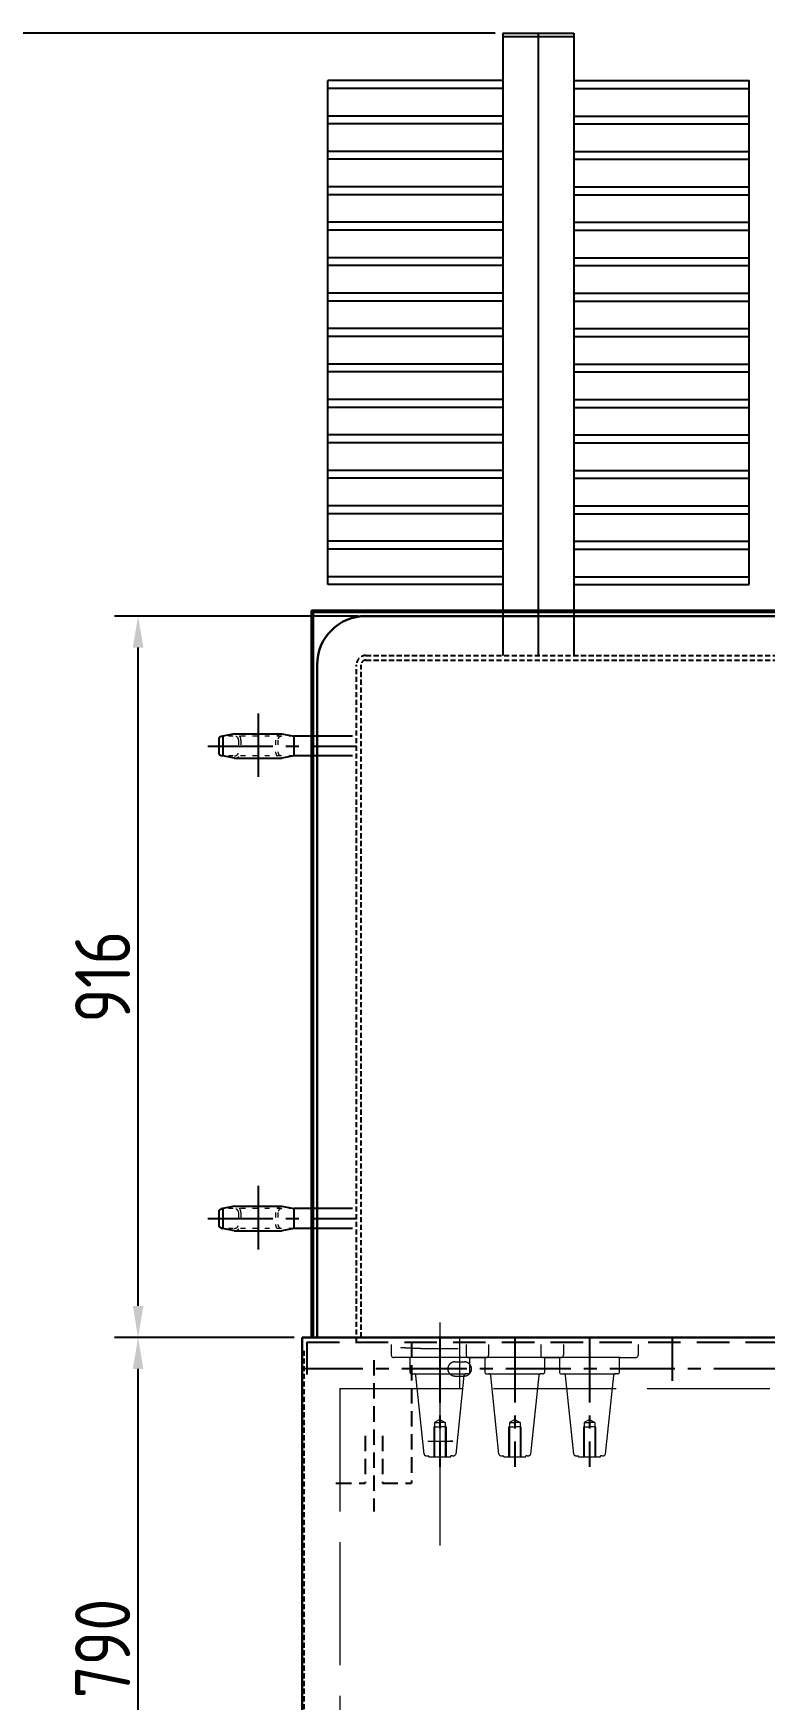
# Model space of a CAD drawing. Header units: millimetres. Extents: x 116956 to 138384, y -169944 to -162492.
# Drawn here: x 129505 to 130434, y -168281 to -166165 of the extents above; entities that cross this region are included whole.
import ezdxf

# ---------------------------------------------------------------- set-up
doc = ezdxf.new("R2010")
doc.units = ezdxf.units.MM
doc.header["$LTSCALE"] = 13
for name, pattern in [('ACAD_ISO02W100', [15, 12, -3]), ('ACAD_ISO03W100', [1.18, 0.47, -0.71]), ('ACAD_ISO04W100', [30, 24, -3, 0, -3]), ('CENTER', [50.8, 31.75, -6.35, 6.35, -6.35]), ('CENTERX2', [101.6, 63.5, -12.7, 12.7, -12.7]), ('DASHED', [0.75, 0.5, -0.25]), ('HIDDEN', [9.525, 6.35, -3.175])]:
    doc.linetypes.add(name, pattern=pattern)
doc.layers.get('0').update_dxf_attribs({"color": 1, "linetype": 'CENTER'})
for name, color, linetype in [('1', 4, 'Continuous'), ('4虚线层', 6, 'DASHED'), ('粗实线', 4, 'Continuous'), ('虚线', 6, 'HIDDEN'), ('铁心虚线', 1, 'DASHED')]:
    doc.layers.add(name, color=color, linetype=linetype)
doc.layers.add('标注、文本', color=3, linetype='Continuous', lineweight=25)
doc.styles.get("Standard").update_dxf_attribs({"font": 'gbenor.shx', "bigfont": 'gbcbig.shx'})
doc.dimstyles.new('1-15', dxfattribs={"dimscale": 20, "dimtxt": 3.5, "dimasz": 2, "dimexe": 1.5, "dimexo": 0.5, "dimgap": 0.5, "dimtad": 1, "dimtoh": 1, "dimdec": 1, "dimdsep": 46, "dimtxsty": 'Standard', "dimcen": 2.5, "dimclrd": 3, "dimclre": 3, "dimclrt": 3, "dimadec": 0, "dimazin": 2, "dimtfac": 1, "dimtdec": 1, "dimtmove": 0, "dimatfit": 2, "dimfxl": 1, "dimarcsym": 0})

# ---------------------------------------------------------------- blocks, each defined once
blk = doc.blocks.new('*D1493')
at = {"layer": 'Defpoints', "color": 0, "transparency": 16777216}
for p in [(129638.1, -167820.7), (129846.4, -167820.7), (129846.4, -168610.7)]:
    blk.add_point(p, dxfattribs=at)
at = {"layer": '标注、文本', "color": 3, "lineweight": -2, "transparency": 16777216}
for p, q in [((129836.4, -167820.7), (129608.1, -167820.7)), ((129638.1, -168570.7), (129638.1, -167860.7)), ((129836.4, -168610.7), (129608.1, -168610.7))]:
    blk.add_line(p, q, dxfattribs=at)
at = {"layer": '标注、文本', "color": 3, "transparency": 16777216}
for points in [[(129631.4, -167860.7), (129644.8, -167860.7), (129638.1, -167820.7)], [(129631.4, -168570.7), (129644.8, -168570.7), (129638.1, -168610.7)]]:
    blk.add_solid(points, dxfattribs=at)
at = {"layer": '标注、文本', "color": 3, "transparency": 16777216, "insert": (129593.1, -168215.7), "char_height": 70, "attachment_point": 5, "rotation": 90}
blk.add_mtext('790', dxfattribs=at)
blk = doc.blocks.new('*D1494')
at = {"layer": 'Defpoints', "color": 0, "transparency": 16777216}
for p in [(129638.1, -166904.7), (129927.4, -166904.7), (129846.4, -167820.7)]:
    blk.add_point(p, dxfattribs=at)
at = {"layer": '标注、文本', "color": 3, "lineweight": -2, "transparency": 16777216}
for p, q in [((129917.4, -166904.7), (129608.1, -166904.7)), ((129638.1, -167780.7), (129638.1, -166944.7)), ((129836.4, -167820.7), (129608.1, -167820.7))]:
    blk.add_line(p, q, dxfattribs=at)
at = {"layer": '标注、文本', "color": 3, "transparency": 16777216}
for points in [[(129631.4, -166944.7), (129644.8, -166944.7), (129638.1, -166904.7)], [(129631.4, -167780.7), (129644.8, -167780.7), (129638.1, -167820.7)]]:
    blk.add_solid(points, dxfattribs=at)
at = {"layer": '标注、文本', "color": 3, "transparency": 16777216, "insert": (129593.1, -167362.7), "char_height": 70, "attachment_point": 5, "rotation": 90}
blk.add_mtext('916', dxfattribs=at)
blk = doc.blocks.new('*D1495')
at = {"layer": 'Defpoints', "color": 0, "transparency": 16777216}
for p in [(129451.6, -166164.7), (130101.4, -166164.7), (129846.4, -168610.7)]:
    blk.add_point(p, dxfattribs=at)
at = {"layer": '标注、文本', "color": 3, "lineweight": -2, "transparency": 16777216}
for p, q in [((130091.4, -166164.7), (129421.6, -166164.7)), ((129451.6, -168570.7), (129451.6, -166204.7)), ((129836.4, -168610.7), (129421.6, -168610.7))]:
    blk.add_line(p, q, dxfattribs=at)
at = {"layer": '标注、文本', "color": 3, "transparency": 16777216}
for points in [[(129445, -166204.7), (129458.3, -166204.7), (129451.6, -166164.7)], [(129445, -168570.7), (129458.3, -168570.7), (129451.6, -168610.7)]]:
    blk.add_solid(points, dxfattribs=at)
at = {"layer": '标注、文本', "color": 3, "transparency": 16777216, "insert": (129406.6, -167387.7), "char_height": 70, "attachment_point": 5, "rotation": 90}
blk.add_mtext('2446', dxfattribs=at)

msp = doc.modelspace()

# ---------------------------------------------------------------- linework, layer by layer
at = {"ltscale": 2}
msp.add_line((130146.422, -166954.718), (130146.422, -166164.737), dxfattribs=at)
at = {"color": 2, "linetype": 'ACAD_ISO02W100', "lineweight": 13}
for p, q in [((129959.688, -167829.694), (129959.688, -167843.237)), ((130046.422, -167820.718), (130046.422, -167885.718)), ((130054.688, -167829.694), (130054.688, -167843.237)), ((130083.157, -167829.694), (130083.157, -167843.237)), ((130149.688, -167829.694), (130149.688, -167843.237)), ((130178.157, -167829.694), (130178.157, -167843.237)), ((130273.157, -167829.694), (130273.157, -167843.237)), ((130060.504, -167846.213), (129962.664, -167846.213)), ((129983.313, -167847.246), (129983.313, -167864.676)), ((130040.422, -167851.718), (130052.422, -167851.718)), ((130155.504, -167846.213), (130057.664, -167846.213)), ((130059.532, -167864.676), (130059.532, -167847.246)), ((130060.504, -167846.213), (130080.181, -167846.213)), ((130078.313, -167847.246), (130078.313, -167864.676)), ((130250.504, -167846.213), (130152.664, -167846.213)), ((130154.532, -167864.676), (130154.532, -167847.246)), ((130155.504, -167846.213), (130175.181, -167846.213)), ((130173.313, -167847.246), (130173.313, -167864.676)), ((130249.532, -167864.676), (130249.532, -167847.246)), ((130250.504, -167846.213), (130270.181, -167846.213)), ((129985.621, -167866.923), (130054.188, -167866.923)), ((130040.422, -167869.718), (130052.422, -167869.718)), ((130080.621, -167866.923), (130149.188, -167866.923)), ((130175.621, -167866.923), (130244.188, -167866.923)), ((129894.422, -167885.718), (131598.422, -167885.718)), ((129894.422, -167885.718), (129894.422, -168610.718)), ((130013.679, -167934.336), (130013.679, -167972.233)), ((130013.679, -167934.336), (130021.392, -167934.336)), ((130014.651, -167928.931), (130014.651, -167970.958)), ((130029.166, -167934.336), (130021.392, -167934.336)), ((130028.133, -167928.931), (130028.133, -167970.958)), ((130029.166, -167934.336), (130029.166, -167972.233)), ((130108.679, -167934.336), (130108.679, -167972.233)), ((130108.679, -167934.336), (130116.392, -167934.336)), ((130109.651, -167928.931), (130109.651, -167970.958)), ((130124.166, -167934.336), (130116.392, -167934.336)), ((130123.133, -167928.931), (130123.133, -167970.958)), ((130124.166, -167934.336), (130124.166, -167972.233)), ((130203.679, -167934.336), (130203.679, -167972.233)), ((130203.679, -167934.336), (130211.392, -167934.336)), ((130204.651, -167928.931), (130204.651, -167970.958)), ((130219.166, -167934.336), (130211.392, -167934.336)), ((130218.133, -167928.931), (130218.133, -167970.958)), ((130219.166, -167934.336), (130219.166, -167972.233)), ((130003.658, -167970.958), (130007.424, -167970.958)), ((130007.424, -167972.233), (130007.424, -167970.958)), ((130014.651, -167970.958), (130013.679, -167972.233)), ((130014.651, -167972.233), (130028.133, -167972.233)), ((130028.133, -167970.958), (130029.166, -167972.233)), ((130037.304, -167970.958), (130035.421, -167970.958)), ((130037.304, -167970.958), (130039.126, -167970.958)), ((130098.658, -167970.958), (130102.424, -167970.958)), ((130102.424, -167972.233), (130102.424, -167970.958)), ((130109.651, -167970.958), (130108.679, -167972.233)), ((130109.651, -167972.233), (130123.133, -167972.233)), ((130123.133, -167970.958), (130124.166, -167972.233)), ((130132.304, -167970.958), (130130.421, -167970.958)), ((130132.304, -167970.958), (130134.126, -167970.958)), ((130193.658, -167970.958), (130197.424, -167970.958)), ((130197.424, -167972.233), (130197.424, -167970.958)), ((130204.651, -167970.958), (130203.679, -167972.233)), ((130204.651, -167972.233), (130218.133, -167972.233)), ((130218.133, -167970.958), (130219.166, -167972.233)), ((130227.304, -167970.958), (130225.421, -167970.958)), ((130227.304, -167970.958), (130229.126, -167970.958))]:
    msp.add_line(p, q, dxfattribs=at)
for points in [[(129959.688, -167843.237), (129959.749, -167843.966), (129960.052, -167844.695), (129960.538, -167845.363), (129961.145, -167845.788), (129961.874, -167846.092), (129962.664, -167846.213)], [(129983.313, -167847.246), (129983.191, -167846.699), (129982.827, -167846.335), (129982.28, -167846.213)], [(130054.688, -167843.237), (130054.749, -167843.966), (130055.052, -167844.695), (130055.538, -167845.363), (130056.145, -167845.788), (130056.874, -167846.092), (130057.664, -167846.213)], [(130060.504, -167846.213), (130060.018, -167846.335), (130059.654, -167846.699), (130059.532, -167847.246)], [(130078.313, -167847.246), (130078.191, -167846.699), (130077.827, -167846.335), (130077.28, -167846.213)], [(130080.181, -167846.213), (130080.91, -167846.092), (130081.639, -167845.788), (130082.307, -167845.363), (130082.732, -167844.695), (130083.036, -167843.966), (130083.157, -167843.237)], [(130149.688, -167843.237), (130149.749, -167843.966), (130150.052, -167844.695), (130150.538, -167845.363), (130151.145, -167845.788), (130151.874, -167846.092), (130152.664, -167846.213)], [(130155.504, -167846.213), (130155.018, -167846.335), (130154.654, -167846.699), (130154.532, -167847.246)], [(130173.313, -167847.246), (130173.191, -167846.699), (130172.827, -167846.335), (130172.28, -167846.213)], [(130175.181, -167846.213), (130175.91, -167846.092), (130176.639, -167845.788), (130177.307, -167845.363), (130177.732, -167844.695), (130178.036, -167843.966), (130178.157, -167843.237)], [(130250.504, -167846.213), (130250.018, -167846.335), (130249.654, -167846.699), (130249.532, -167847.246)], [(130270.181, -167846.213), (130270.91, -167846.092), (130271.639, -167845.788), (130272.307, -167845.363), (130272.732, -167844.695), (130273.036, -167843.966), (130273.157, -167843.237)], [(129983.313, -167864.676), (129983.434, -167865.344), (129983.738, -167866.012), (129984.224, -167866.498), (129984.892, -167866.802), (129985.621, -167866.923)], [(130001.411, -167968.893), (129990.904, -167868.988), (129990.722, -167868.32), (129990.358, -167867.773), (129989.872, -167867.348), (129989.265, -167867.045), (129988.597, -167866.923)], [(130057.224, -167866.923), (130054.188, -167866.923), (130053.52, -167867.045), (130052.973, -167867.348), (130052.426, -167867.773), (130052.123, -167868.32), (130051.94, -167868.988), (130041.434, -167968.893)], [(130057.224, -167866.923), (130057.953, -167866.802), (130058.56, -167866.498), (130059.046, -167866.012), (130059.411, -167865.344), (130059.532, -167864.676)], [(130078.313, -167864.676), (130078.434, -167865.344), (130078.738, -167866.012), (130079.224, -167866.498), (130079.892, -167866.802), (130080.621, -167866.923)], [(130096.411, -167968.893), (130085.904, -167868.988), (130085.722, -167868.32), (130085.358, -167867.773), (130084.872, -167867.348), (130084.265, -167867.045), (130083.597, -167866.923)], [(130152.224, -167866.923), (130149.188, -167866.923), (130148.52, -167867.045), (130147.973, -167867.348), (130147.426, -167867.773), (130147.123, -167868.32), (130146.94, -167868.988), (130136.434, -167968.893)], [(130152.224, -167866.923), (130152.953, -167866.802), (130153.56, -167866.498), (130154.046, -167866.012), (130154.411, -167865.344), (130154.532, -167864.676)], [(130173.313, -167864.676), (130173.434, -167865.344), (130173.738, -167866.012), (130174.224, -167866.498), (130174.892, -167866.802), (130175.621, -167866.923)], [(130191.411, -167968.893), (130180.904, -167868.988), (130180.722, -167868.32), (130180.358, -167867.773), (130179.872, -167867.348), (130179.265, -167867.045), (130178.597, -167866.923)], [(130247.224, -167866.923), (130244.188, -167866.923), (130243.52, -167867.045), (130242.973, -167867.348), (130242.426, -167867.773), (130242.123, -167868.32), (130241.94, -167868.988), (130231.434, -167968.893)], [(130247.224, -167866.923), (130247.953, -167866.802), (130248.56, -167866.498), (130249.046, -167866.012), (130249.411, -167865.344), (130249.532, -167864.676)], [(130021.392, -167924.862), (130014.651, -167928.931), (130021.392, -167928.931)], [(130021.392, -167924.862), (130028.133, -167928.931), (130021.392, -167928.931)], [(130116.392, -167924.862), (130109.651, -167928.931), (130116.392, -167928.931)], [(130116.392, -167924.862), (130123.133, -167928.931), (130116.392, -167928.931)], [(130211.392, -167924.862), (130204.651, -167928.931), (130211.392, -167928.931)], [(130211.392, -167924.862), (130218.133, -167928.931), (130211.392, -167928.931)], [(130001.411, -167968.893), (130001.593, -167969.561), (130001.897, -167970.108), (130002.444, -167970.593), (130003.051, -167970.836), (130003.658, -167970.958)], [(130007.424, -167972.233), (130035.421, -167972.233), (130035.421, -167970.958)], [(130039.126, -167970.958), (130039.794, -167970.836), (130040.401, -167970.593), (130040.887, -167970.108), (130041.252, -167969.561), (130041.434, -167968.893)], [(130096.411, -167968.893), (130096.593, -167969.561), (130096.897, -167970.108), (130097.444, -167970.593), (130098.051, -167970.836), (130098.658, -167970.958)], [(130102.424, -167972.233), (130130.421, -167972.233), (130130.421, -167970.958)], [(130134.126, -167970.958), (130134.794, -167970.836), (130135.401, -167970.593), (130135.887, -167970.108), (130136.252, -167969.561), (130136.434, -167968.893)], [(130191.411, -167968.893), (130191.593, -167969.561), (130191.897, -167970.108), (130192.444, -167970.593), (130193.051, -167970.836), (130193.658, -167970.958)], [(130197.424, -167972.233), (130225.421, -167972.233), (130225.421, -167970.958)], [(130229.126, -167970.958), (130229.794, -167970.836), (130230.401, -167970.593), (130230.887, -167970.108), (130231.252, -167969.561), (130231.434, -167968.893)]]:
    msp.add_lwpolyline(points, dxfattribs=at)
for centre, radius, start, end in [((130040.422, -167860.718), 9, 90, 270), ((130052.422, -167860.718), 9, 270, 90), ((130026.403, -167541.472), 410.676, 271.058634, 271.57211), ((130025.074, -167298.248), 654.34, 270.781342, 271.104052)]:
    msp.add_arc(centre, radius, start, end, dxfattribs=at)
for points, start_tangent, end_tangent in [([(129971.823, -167833.304), (129973.673, -167833.455), (129978.192, -167833.792), (129983.682, -167834.096), (129990.018, -167834.36), (129997.061, -167834.578), (130004.652, -167834.746), (130012.622, -167834.86), (130020.793, -167834.916), (130028.982, -167834.915), (130037.007, -167834.855), (130044.688, -167834.739)], (0.99523022, -0.09755415), (0.99981343, 0.01931599)), ([(130006.044, -167952.405), (130009.583, -167952.477), (130016.612, -167952.568), (130023.801, -167952.597), (130030.905, -167952.563), (130033.997, -167952.527)], (0.99973701, -0.02293275), (0.99990636, 0.01368439))]:
    msp.add_spline(points, degree=3, dxfattribs=dict(at, start_tangent=start_tangent, end_tangent=end_tangent))
at = {"layer": '1', "ltscale": 8}
for p, q in [((130101.422, -166164.737), (130101.422, -166954.718)), ((130101.422, -166164.737), (130191.422, -166164.737)), ((130191.422, -166164.737), (130191.422, -166954.718)), ((130101.422, -166168.737), (130191.422, -166168.737)), ((129878.922, -166864.737), (129878.922, -166224.737)), ((130101.422, -166224.737), (129878.922, -166224.737)), ((130191.422, -166224.737), (130413.922, -166224.737)), ((130413.922, -166864.737), (130413.922, -166224.737)), ((130101.422, -166234.737), (129878.922, -166234.737)), ((130191.422, -166234.737), (130413.922, -166234.737)), ((130101.422, -166269.737), (129878.922, -166269.737)), ((130191.422, -166269.737), (130413.922, -166269.737)), ((130101.422, -166279.737), (129878.922, -166279.737)), ((130191.422, -166279.737), (130413.922, -166279.737)), ((130101.422, -166314.737), (129878.922, -166314.737)), ((130191.422, -166314.737), (130413.922, -166314.737)), ((130101.422, -166324.737), (129878.922, -166324.737)), ((130191.422, -166324.737), (130413.922, -166324.737)), ((130101.422, -166359.737), (129878.922, -166359.737)), ((130101.422, -166369.737), (129878.922, -166369.737)), ((130191.422, -166359.737), (130413.922, -166359.737)), ((130191.422, -166369.737), (130413.922, -166369.737)), ((130101.422, -166404.737), (129878.922, -166404.737)), ((130101.422, -166414.737), (129878.922, -166414.737)), ((130191.422, -166404.737), (130413.922, -166404.737)), ((130191.422, -166414.737), (130413.922, -166414.737)), ((130101.422, -166449.737), (129878.922, -166449.737)), ((130101.422, -166459.737), (129878.922, -166459.737)), ((130191.422, -166449.737), (130413.922, -166449.737)), ((130191.422, -166459.737), (130413.922, -166459.737)), ((130101.422, -166494.737), (129878.922, -166494.737)), ((130101.422, -166504.737), (129878.922, -166504.737)), ((130191.422, -166494.737), (130413.922, -166494.737)), ((130191.422, -166504.737), (130413.922, -166504.737)), ((130101.422, -166539.737), (129878.922, -166539.737)), ((130191.422, -166539.737), (130413.922, -166539.737)), ((130101.422, -166549.737), (129878.922, -166549.737)), ((130191.422, -166549.737), (130413.922, -166549.737)), ((130101.422, -166584.737), (129878.922, -166584.737)), ((130191.422, -166584.737), (130413.922, -166584.737)), ((130101.422, -166594.737), (129878.922, -166594.737)), ((130191.422, -166594.737), (130413.922, -166594.737)), ((130101.422, -166629.737), (129878.922, -166629.737)), ((130191.422, -166629.737), (130413.922, -166629.737)), ((130101.422, -166639.737), (129878.922, -166639.737)), ((130191.422, -166639.737), (130413.922, -166639.737)), ((130101.422, -166674.737), (129878.922, -166674.737)), ((130191.422, -166674.737), (130413.922, -166674.737)), ((130101.422, -166684.737), (129878.922, -166684.737)), ((130191.422, -166684.737), (130413.922, -166684.737)), ((130101.422, -166719.737), (129878.922, -166719.737)), ((130101.422, -166729.737), (129878.922, -166729.737)), ((130191.422, -166719.737), (130413.922, -166719.737)), ((130191.422, -166729.737), (130413.922, -166729.737)), ((130101.422, -166764.737), (129878.922, -166764.737)), ((130101.422, -166774.737), (129878.922, -166774.737)), ((130191.422, -166764.737), (130413.922, -166764.737)), ((130191.422, -166774.737), (130413.922, -166774.737)), ((130101.422, -166809.737), (129878.922, -166809.737)), ((130101.422, -166819.737), (129878.922, -166819.737)), ((130191.422, -166809.737), (130413.922, -166809.737)), ((130191.422, -166819.737), (130413.922, -166819.737)), ((130101.422, -166854.737), (129878.922, -166854.737)), ((130101.422, -166864.737), (129878.922, -166864.737)), ((130191.422, -166854.737), (130413.922, -166854.737)), ((130191.422, -166864.737), (130413.922, -166864.737))]:
    msp.add_line(p, q, dxfattribs=at)
at = {"layer": '1', "color": 1, "linetype": 'CENTERX2', "lineweight": -3, "ltscale": 0.1}
for p, q in [((129790.431, -167028.382), (129790.431, -167109.075)), ((129726.81, -167069.718), (129915.422, -167069.718)), ((129790.431, -167628.382), (129790.431, -167709.075)), ((129726.81, -167669.718), (129915.422, -167669.718)), ((130021.422, -167820.718), (130021.422, -167984.857)), ((130116.422, -167820.718), (130116.422, -167984.857)), ((130211.422, -167820.718), (130211.422, -167984.857)), ((130316.422, -167820.718), (130316.422, -167876.013)), ((131640.422, -167860.718), (129846.422, -167860.718))]:
    msp.add_line(p, q, dxfattribs=at)
at = {"layer": '4虚线层'}
for p, q in [((129915.422, -167826.718), (129915.422, -166966.718)), ((129921.422, -167820.718), (129921.422, -166966.718)), ((129927.422, -166954.718), (131565.422, -166954.718)), ((129927.422, -166960.718), (131565.422, -166960.718)), ((129848.422, -167837.718), (129848.422, -168610.718)), ((131541.422, -167820.718), (129951.422, -167820.718)), ((131506.422, -167820.718), (129986.422, -167820.718))]:
    msp.add_line(p, q, dxfattribs=at)
for radius in [12, 6]:
    msp.add_arc((129927.422, -166966.718), radius, 90, 180, dxfattribs=at)
at = {"layer": '标注、文本', "color": 4, "lineweight": 30}
for p, q in [((129858.422, -166897.718), (129858.422, -167820.718)), ((131634.422, -166897.718), (129858.422, -166897.718)), ((129860.422, -166899.718), (129860.422, -167820.718)), ((131632.422, -166899.718), (129860.422, -166899.718)), ((131565.422, -166904.718), (129927.422, -166904.718)), ((129865.422, -166966.718), (129865.422, -167820.718)), ((129846.422, -167820.718), (131646.422, -167820.718)), ((129846.422, -167820.718), (129846.422, -167885.718))]:
    msp.add_line(p, q, dxfattribs=at)
at = {"layer": '标注、文本'}
for p, q in [((129760.681, -167054.218), (129745.681, -167057.218)), ((129760.681, -167054.218), (129820.681, -167054.218)), ((129820.681, -167054.218), (129835.681, -167057.218)), ((129740.44, -167062.218), (129740.44, -167077.218)), ((129745.681, -167057.218), (129745.681, -167082.218)), ((129910.422, -167057.218), (129835.681, -167057.218)), ((129835.681, -167057.218), (129835.681, -167082.218)), ((129760.681, -167085.218), (129745.681, -167082.218)), ((129760.681, -167085.218), (129820.681, -167085.218)), ((129835.681, -167082.218), (129820.681, -167085.218)), ((129910.422, -167082.218), (129835.681, -167082.218)), ((129740.44, -167662.218), (129740.44, -167677.218)), ((129760.681, -167654.218), (129745.681, -167657.218)), ((129745.681, -167657.218), (129745.681, -167682.218)), ((129760.681, -167654.218), (129820.681, -167654.218)), ((129820.681, -167654.218), (129835.681, -167657.218)), ((129910.422, -167657.218), (129835.681, -167657.218)), ((129835.681, -167657.218), (129835.681, -167682.218)), ((129760.681, -167685.218), (129745.681, -167682.218)), ((129760.681, -167685.218), (129820.681, -167685.218)), ((129835.681, -167682.218), (129820.681, -167685.218)), ((129910.422, -167682.218), (129835.681, -167682.218))]:
    msp.add_line(p, q, dxfattribs=at)
at = {"layer": '标注、文本', "color": 2, "linetype": 'ACAD_ISO03W100', "lineweight": 18}
for p, q in [((129835.681, -167057.218), (129745.44, -167057.218)), ((129765.681, -167062.218), (129765.681, -167077.218)), ((129768.681, -167062.218), (129768.681, -167077.218)), ((129812.681, -167062.218), (129812.681, -167077.218)), ((129815.681, -167062.218), (129815.681, -167077.218)), ((129835.681, -167082.218), (129745.44, -167082.218)), ((129835.681, -167657.218), (129745.44, -167657.218)), ((129765.681, -167662.218), (129765.681, -167677.218)), ((129768.681, -167662.218), (129768.681, -167677.218)), ((129812.681, -167662.218), (129812.681, -167677.218)), ((129815.681, -167662.218), (129815.681, -167677.218)), ((129835.681, -167682.218), (129745.44, -167682.218))]:
    msp.add_line(p, q, dxfattribs=at)
at = {"layer": '标注、文本', "color": 1, "linetype": 'ACAD_ISO04W100', "lineweight": 15}
msp.add_line((130021.422, -167801.859), (130021.422, -168085.108), dxfattribs=at)
at = {"layer": '标注、文本', "color": 4, "lineweight": 30}
msp.add_arc((129927.422, -166966.718), 62, 90, 180, dxfattribs=at)
at = {"layer": '标注、文本', "color": 2, "linetype": 'ACAD_ISO03W100', "lineweight": 18}
for centre, radius, start, end in [((129760.681, -167062.218), 8, 0, 90), ((129820.681, -167062.218), 8, 90, 180), ((129760.681, -167062.218), 5, 0, 90), ((129760.681, -167077.218), 5, 270, 0), ((129760.681, -167077.218), 8, 270, 0), ((129820.681, -167077.218), 8, 180, 270), ((129820.681, -167062.218), 5, 90, 180), ((129820.681, -167077.218), 5, 180, 270), ((129760.681, -167662.218), 8, 0, 90), ((129760.681, -167662.218), 5, 0, 90), ((129820.681, -167662.218), 8, 90, 180), ((129820.681, -167662.218), 5, 90, 180), ((129760.681, -167677.218), 5, 270, 0), ((129760.681, -167677.218), 8, 270, 0), ((129820.681, -167677.218), 8, 180, 270), ((129820.681, -167677.218), 5, 180, 270)]:
    msp.add_arc(centre, radius, start, end, dxfattribs=at)
at = {"layer": '标注、文本'}
for centre, start, end in [((129745.44, -167062.218), 90, 180), ((129745.44, -167077.218), 180, 270), ((129745.44, -167662.218), 90, 180), ((129745.44, -167677.218), 180, 270)]:
    msp.add_arc(centre, 5, start, end, dxfattribs=at)
at = {"layer": '粗实线', "lineweight": 30}
msp.add_line((129846.422, -167885.718), (129846.422, -168610.718), dxfattribs=at)
at = {"layer": '虚线', "ltscale": 0.5}
for q in [(131640.422, -167826.718), (129852.422, -167885.718)]:
    msp.add_line((129852.422, -167826.718), q, dxfattribs=at)
at = {"layer": '铁心虚线', "color": 6, "ltscale": 3}
for p, q in [((129985.422, -167826.718), (129985.422, -168005.718)), ((129937.422, -167849.718), (129937.422, -168041.718)), ((129926.422, -167945.718), (129926.422, -168005.718)), ((129948.422, -167945.718), (129948.422, -168005.718)), ((129889.422, -168005.718), (129926.422, -168005.718)), ((129948.422, -168005.718), (129985.422, -168005.718))]:
    msp.add_line(p, q, dxfattribs=at)

# ---------------------------------------------------------------- dimensions: what is measured, and where the dimension line sits
at = {"layer": '标注、文本'}
for base, p1, p2, picture, middle in [((129451.649, -166164.737), (129846.422, -168610.718), (130101.422, -166164.737), '*D1495', (129406.649, -167387.727)), ((129638.09, -166904.718), (129846.422, -167820.718), (129927.422, -166904.718), '*D1494', (129593.09, -167362.718)), ((129638.09, -167820.718), (129846.422, -168610.718), (129846.422, -167820.718), '*D1493', (129593.09, -168215.718))]:
    dim = msp.add_linear_dim(base=base, p1=p1, p2=p2, angle=90, dimstyle='1-15', dxfattribs=at)
    dim.commit()
    dim.dimension.update_dxf_attribs({"geometry": picture, "text_midpoint": middle})

doc.saveas('drawing.dxf')
